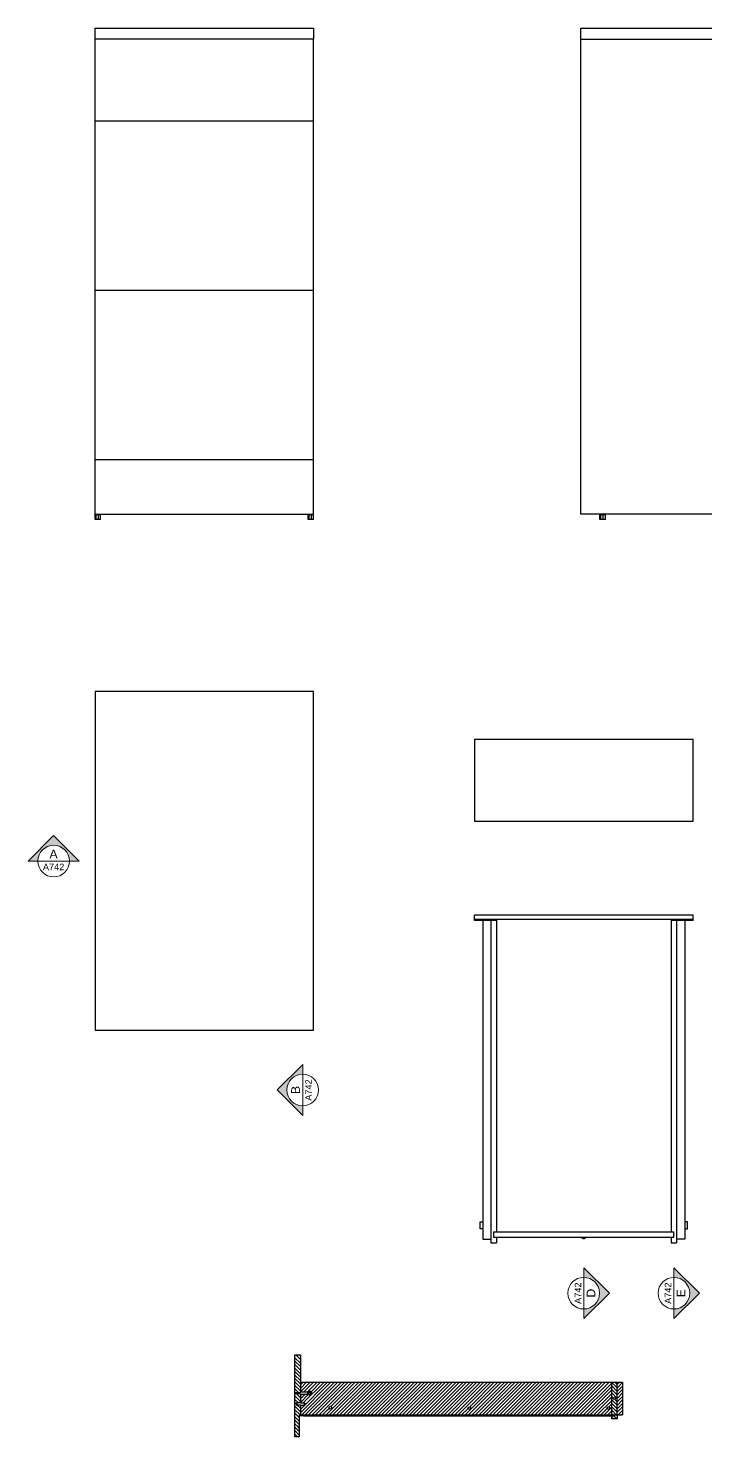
# Model space of a CAD drawing. Header units: inches. Extents: x 217 to 997, y -361 to 611.
# Drawn here: x 217.4 to 341.5, y 343.5 to 601.5 of the extents above; entities that cross this region are included whole.
import ezdxf
from ezdxf.enums import TextEntityAlignment as Align

# ---------------------------------------------------------------- set-up
doc = ezdxf.new("R2010")
doc.units = ezdxf.units.IN
doc.header["$MEASUREMENT"] = 0
doc.linetypes.add('ACAD_ISO04W100', pattern=[30, 24, -3, 0, -3])
doc.layers.add('A-ANNO-SYMB', color=3, linetype='Continuous', lineweight=18)
doc.layers.add('assi', color=4, linetype='ACAD_ISO04W100')
doc.layers.add('viti', color=6, linetype='Continuous')
doc.styles.add('ARIAL', font='arial.ttf')
doc.styles.get("Standard").update_dxf_attribs({"font": 'arial.ttf'})

# ---------------------------------------------------------------- blocks, each defined once
blk = doc.blocks.new('SYMBOL')
at = {"layer": 'A-ANNO-SYMB', "linetype": 'Continuous', "lineweight": 20}
h = blk.add_hatch(color=256, dxfattribs=at)
h.dxf.hatch_style = 1
h.paths.add_polyline_path([(11.206, 4.948), (11.316, 4.948, -1), (11.678, 4.948), (11.788, 4.948), (11.497, 5.241)])
at = {"linetype": 'Continuous', "lineweight": 20}
blk.add_line((11.316, 4.948), (11.678, 4.948), dxfattribs=at)
at = {"layer": 'A-ANNO-SYMB', "linetype": 'Continuous', "lineweight": 20}
for p, q in [((11.206, 4.948), (11.497, 5.241)), ((11.788, 4.948), (11.497, 5.241)), ((11.316, 4.948), (11.206, 4.948)), ((11.678, 4.948), (11.788, 4.948))]:
    blk.add_line(p, q, dxfattribs=at)
blk.add_circle((11.497, 4.948), 0.181, dxfattribs=at)
for tag, p in [('TAVOLA', (11.497, 5.08)), ('SEZIONE', (11.497, 4.918))]:
    blk.add_attdef(tag, text='', height=0.1, dxfattribs=at).set_placement(p, align=Align.TOP_CENTER)

msp = doc.modelspace()

# ---------------------------------------------------------------- hatches: boundary and pattern name
at = {"layer": 'assi'}
h = msp.add_hatch(dxfattribs=at)
h.set_pattern_fill('ANSI31', color=256, scale=3.6)
h.set_pattern_definition([(45, (-642.0827, 395.10486), (-0.31819805, 0.31819805), [])])
h.paths.add_polyline_path([(325.23, 347.54), (326.23, 347.54), (326.23, 353.52), (325.23, 353.52)])

# ---------------------------------------------------------------- linework, layer by layer
for p, q in [((229.65, 601.47), (269.65, 601.47)), ((229.65, 512.47), (229.65, 601.47)), ((269.65, 601.47), (269.65, 599.47)), ((318.57, 599.47), (318.57, 601.47)), ((318.57, 601.47), (380.57, 601.47)), ((269.65, 599.47), (229.65, 599.47)), ((269.65, 512.47), (269.65, 599.47)), ((318.57, 512.47), (318.57, 599.47)), ((318.57, 599.47), (380.57, 599.47)), ((229.65, 584.47), (269.65, 584.47)), ((229.65, 553.47), (269.65, 553.47)), ((229.65, 522.47), (269.65, 522.47)), ((229.65, 512.47), (269.65, 512.47)), ((378.57, 512.47), (318.57, 512.47)), ((269.65, 480.01), (229.65, 480.01)), ((229.65, 480.01), (229.65, 418.01)), ((269.65, 418.01), (269.65, 480.01)), ((339.12, 471.23), (299.12, 471.23)), ((299.12, 471.23), (299.12, 456.23)), ((339.12, 456.23), (339.12, 471.23)), ((299.12, 456.23), (339.12, 456.23)), ((339.12, 439.05), (299.12, 439.05)), ((299.12, 438.05), (299.12, 439.05)), ((339.12, 438.05), (339.12, 439.05)), ((339.12, 438.25), (299.12, 438.25)), ((303.12, 438.05), (299.12, 438.05)), ((302.12, 438.05), (302.12, 379.05)), ((303.12, 438.25), (303.12, 381.05)), ((335.12, 438.25), (335.12, 381.05)), ((339.12, 438.05), (335.12, 438.05)), ((336.12, 438.05), (336.12, 379.05)), ((229.65, 418.01), (269.65, 418.01)), ((302.62, 381.05), (328.72, 381.05)), ((302.62, 381.05), (302.62, 380.05)), ((302.62, 380.05), (328.72, 380.05)), ((303.12, 380.05), (303.12, 379.05)), ((328.72, 381.05), (335.62, 381.05)), ((328.72, 380.05), (335.62, 380.05)), ((335.12, 380.05), (335.12, 379.05)), ((335.62, 380.05), (335.62, 381.05)), ((302.12, 379.05), (303.12, 379.05)), ((335.12, 379.05), (336.12, 379.05)), ((266.23, 358.52), (267.23, 358.52)), ((266.23, 343.52), (266.23, 358.52)), ((267.23, 358.52), (267.23, 351.61)), ((267.23, 353.52), (326.23, 353.52)), ((324.23, 347.54), (324.23, 353.52)), ((325.23, 347.54), (325.23, 353.52)), ((326.23, 353.52), (326.23, 347.54)), ((267.23, 351.42), (267.23, 349.72)), ((267.23, 349.32), (267.23, 347.52)), ((267.23, 347.52), (267.03, 347.52)), ((267.03, 347.52), (267.03, 343.52)), ((267.13, 347.37), (267.03, 347.37)), ((267.79, 347.37), (267.13, 347.37)), ((267.23, 347.52), (326.23, 347.54)), ((267.79, 347.37), (323.97, 347.37)), ((323.97, 347.37), (324.73, 347.37)), ((324.23, 346.8), (324.23, 347.37)), ((325.23, 346.8), (324.23, 346.8)), ((324.73, 347.37), (324.73, 347.54)), ((325.23, 347.54), (325.19, 347.54)), ((325.23, 347.54), (325.23, 346.8)), ((267.03, 343.52), (266.23, 343.52))]:
    msp.add_line(p, q)
at = {"layer": 'assi', "linetype": 'Continuous'}
for p, q in [((267.23, 357.01), (266.23, 358.01)), ((267.23, 356.38), (266.23, 357.38)), ((267.23, 355.74), (266.23, 356.74)), ((267.21, 355.13), (266.23, 356.11)), ((267.23, 357.65), (266.37, 358.52)), ((267.23, 358.29), (267, 358.52)), ((266.58, 355.13), (266.23, 355.47)), ((267.23, 353.83), (266.23, 354.83)), ((267.23, 353.2), (266.23, 354.2)), ((267.23, 352.56), (266.23, 353.56)), ((267.23, 354.47), (266.58, 355.13)), ((267.23, 355.11), (267.21, 355.13)), ((267.23, 353.01), (267.74, 353.52)), ((267.23, 352.37), (268.38, 353.52)), ((267.23, 348.55), (272.2, 353.52)), ((267.24, 351.74), (269.01, 353.52)), ((267.76, 349.72), (271.56, 353.52)), ((267.88, 351.74), (269.65, 353.52)), ((268.51, 351.74), (270.29, 353.52)), ((269.18, 351.77), (270.92, 353.52)), ((272.22, 352.9), (272.83, 353.52)), ((272.22, 352.27), (273.47, 353.52)), ((272.22, 351.63), (274.11, 353.52)), ((272.22, 350.99), (274.74, 353.52)), ((272.22, 350.36), (275.38, 353.52)), ((272.22, 349.72), (276.01, 353.52)), ((272.22, 349.08), (276.65, 353.52)), ((272.22, 347.81), (277.92, 353.52)), ((272.56, 347.52), (278.56, 353.52)), ((272.81, 349.04), (277.29, 353.52)), ((273.2, 347.52), (279.2, 353.52)), ((273.84, 347.52), (279.83, 353.52)), ((274.47, 347.52), (280.47, 353.52)), ((275.11, 347.52), (281.11, 353.52)), ((275.75, 347.52), (281.74, 353.52)), ((276.38, 347.52), (282.38, 353.52)), ((277.02, 347.52), (283.02, 353.52)), ((277.66, 347.52), (283.65, 353.52)), ((278.29, 347.52), (284.29, 353.52)), ((278.93, 347.52), (284.92, 353.52)), ((279.57, 347.52), (285.56, 353.52)), ((280.2, 347.52), (286.2, 353.52)), ((280.84, 347.52), (286.83, 353.52)), ((281.48, 347.52), (287.47, 353.52)), ((282.11, 347.52), (288.11, 353.52)), ((282.75, 347.52), (288.74, 353.52)), ((283.39, 347.52), (289.38, 353.52)), ((284.02, 347.52), (290.02, 353.52)), ((284.66, 347.53), (290.65, 353.52)), ((285.3, 347.53), (291.29, 353.52)), ((285.93, 347.53), (291.92, 353.52)), ((286.57, 347.53), (292.56, 353.52)), ((287.21, 347.53), (293.2, 353.52)), ((287.84, 347.53), (293.83, 353.52)), ((288.48, 347.53), (294.47, 353.52)), ((289.12, 347.53), (295.11, 353.52)), ((289.75, 347.53), (295.74, 353.52)), ((290.39, 347.53), (296.38, 353.52)), ((291.03, 347.53), (297.02, 353.52)), ((291.66, 347.53), (297.65, 353.52)), ((292.3, 347.53), (298.29, 353.52)), ((292.94, 347.53), (298.92, 353.52)), ((293.57, 347.53), (299.56, 353.52)), ((294.21, 347.53), (300.2, 353.52)), ((294.85, 347.53), (300.83, 353.52)), ((295.48, 347.53), (301.47, 353.52)), ((296.12, 347.53), (302.11, 353.52)), ((297.39, 347.53), (303.38, 353.52)), ((298.03, 347.53), (304.02, 353.52)), ((298.26, 349.03), (302.74, 353.52)), ((298.67, 347.53), (304.65, 353.52)), ((299.3, 347.53), (305.29, 353.52)), ((299.94, 347.53), (305.93, 353.52)), ((300.58, 347.53), (306.56, 353.52)), ((301.21, 347.53), (307.2, 353.52)), ((301.85, 347.53), (307.83, 353.52)), ((302.49, 347.53), (308.47, 353.52)), ((303.12, 347.53), (309.11, 353.52)), ((303.76, 347.53), (309.74, 353.52)), ((304.4, 347.53), (310.38, 353.52)), ((305.03, 347.53), (311.02, 353.52)), ((305.67, 347.54), (311.65, 353.52)), ((306.31, 347.54), (312.29, 353.52)), ((306.94, 347.54), (312.93, 353.52)), ((307.58, 347.54), (313.56, 353.52)), ((308.22, 347.54), (314.2, 353.52)), ((308.85, 347.54), (314.83, 353.52)), ((309.49, 347.54), (315.47, 353.52)), ((310.13, 347.54), (316.11, 353.52)), ((310.76, 347.54), (316.74, 353.52)), ((311.4, 347.54), (317.38, 353.52)), ((312.04, 347.54), (318.02, 353.52)), ((312.67, 347.54), (318.65, 353.52)), ((313.31, 347.54), (319.29, 353.52)), ((313.95, 347.54), (319.93, 353.52)), ((314.58, 347.54), (320.56, 353.52)), ((315.22, 347.54), (321.2, 353.52)), ((315.86, 347.54), (321.84, 353.52)), ((316.5, 347.54), (322.47, 353.52)), ((317.13, 347.54), (323.11, 353.52)), ((317.77, 347.54), (323.74, 353.52)), ((325.23, 352.47), (324.23, 353.47)), ((325.23, 353.11), (324.83, 353.52)), ((267.23, 351.92), (266.23, 352.92)), ((266.91, 351.61), (266.23, 352.29)), ((266.34, 351.54), (266.23, 351.65)), ((267.23, 350.01), (266.23, 351.01)), ((267.23, 350.65), (266.5, 351.38)), ((267.23, 351.29), (267.15, 351.37)), ((267.23, 347.92), (272.22, 352.9)), ((267.23, 351.1), (267.43, 351.29)), ((267.23, 350.46), (268.06, 351.29)), ((267.23, 349.83), (268.66, 351.26)), ((267.47, 347.52), (272.22, 352.27)), ((268.11, 347.52), (272.22, 351.63)), ((268.74, 347.52), (272.22, 350.99)), ((318.41, 347.54), (324.23, 353.37)), ((319.04, 347.54), (324.23, 352.73)), ((319.68, 347.54), (324.23, 352.1)), ((320.32, 347.54), (324.23, 351.46)), ((320.95, 347.54), (324.23, 350.82)), ((325.23, 351.84), (324.23, 352.84)), ((325.23, 351.2), (324.23, 352.2)), ((325.23, 350.56), (324.23, 351.56)), ((324.55, 350.61), (324.23, 350.93)), ((266.89, 349.72), (266.23, 350.38)), ((266.43, 349.54), (266.23, 349.74)), ((267.23, 348.11), (266.23, 349.11)), ((267.19, 347.52), (266.23, 348.47)), ((267.23, 348.74), (266.66, 349.32)), ((267.23, 349.19), (267.36, 349.32)), ((269.38, 347.52), (272.22, 350.36)), ((270.02, 347.52), (272.22, 349.72)), ((270.65, 347.52), (272.22, 349.08)), ((271.29, 347.52), (272.22, 348.45)), ((272.22, 348.45), (272.49, 348.72)), ((296.76, 347.53), (297.95, 348.72)), ((321.59, 347.54), (324.23, 350.19)), ((322.23, 347.54), (323.4, 348.71)), ((322.86, 347.54), (324.23, 348.92)), ((323.5, 347.54), (324.23, 348.28)), ((323.71, 349.03), (324.23, 349.55)), ((325.23, 349.29), (324.23, 350.29)), ((325.23, 348.65), (324.23, 349.65)), ((325.23, 348.02), (324.23, 349.02)), ((325.07, 347.54), (324.23, 348.38)), ((325.23, 349.93), (324.81, 350.35)), ((267.03, 347.03), (266.23, 347.83)), ((267.03, 346.4), (266.23, 347.2)), ((267.03, 345.76), (266.23, 346.56)), ((266.75, 345.4), (266.23, 345.92)), ((267.34, 347.37), (267.19, 347.52)), ((267.97, 347.37), (267.82, 347.52)), ((268.61, 347.37), (268.46, 347.52)), ((269.24, 347.37), (269.09, 347.52)), ((269.88, 347.37), (269.73, 347.52)), ((270.52, 347.37), (270.37, 347.52)), ((271.15, 347.37), (271, 347.52)), ((271.79, 347.37), (271.64, 347.52)), ((271.93, 347.52), (272.22, 347.81)), ((272.43, 347.37), (272.27, 347.52)), ((273.06, 347.37), (272.91, 347.52)), ((273.7, 347.37), (273.55, 347.52)), ((274.34, 347.37), (274.18, 347.52)), ((274.97, 347.37), (274.82, 347.52)), ((275.61, 347.37), (275.45, 347.52)), ((276.24, 347.37), (276.09, 347.52)), ((276.88, 347.37), (276.73, 347.52)), ((277.52, 347.37), (277.36, 347.52)), ((278.15, 347.37), (278, 347.52)), ((278.79, 347.37), (278.64, 347.52)), ((279.43, 347.37), (279.27, 347.52)), ((280.06, 347.37), (279.91, 347.52)), ((280.7, 347.37), (280.54, 347.52)), ((281.34, 347.37), (281.18, 347.52)), ((281.97, 347.37), (281.82, 347.52)), ((282.61, 347.37), (282.45, 347.52)), ((283.25, 347.37), (283.09, 347.52)), ((283.88, 347.37), (283.72, 347.52)), ((284.52, 347.37), (284.36, 347.53)), ((285.15, 347.37), (285, 347.53)), ((285.79, 347.37), (285.63, 347.53)), ((286.43, 347.37), (286.27, 347.53)), ((287.06, 347.37), (286.9, 347.53)), ((287.7, 347.37), (287.54, 347.53)), ((288.34, 347.37), (288.18, 347.53)), ((288.97, 347.37), (288.81, 347.53)), ((289.61, 347.37), (289.45, 347.53)), ((290.25, 347.37), (290.08, 347.53)), ((290.88, 347.37), (290.72, 347.53)), ((291.52, 347.37), (291.36, 347.53)), ((292.15, 347.37), (291.99, 347.53)), ((292.79, 347.37), (292.63, 347.53)), ((293.43, 347.37), (293.27, 347.53)), ((294.06, 347.37), (293.9, 347.53)), ((294.7, 347.37), (294.54, 347.53)), ((295.34, 347.37), (295.17, 347.53)), ((295.97, 347.37), (295.81, 347.53)), ((296.61, 347.37), (296.45, 347.53)), ((297.25, 347.37), (297.08, 347.53)), ((297.88, 347.37), (297.72, 347.53)), ((298.52, 347.37), (298.35, 347.53)), ((299.16, 347.37), (298.99, 347.53)), ((299.79, 347.37), (299.63, 347.53)), ((300.43, 347.37), (300.26, 347.53)), ((301.06, 347.37), (300.9, 347.53)), ((301.7, 347.37), (301.53, 347.53)), ((302.34, 347.37), (302.17, 347.53)), ((302.97, 347.37), (302.81, 347.53)), ((303.61, 347.37), (303.44, 347.53)), ((304.25, 347.37), (304.08, 347.53)), ((304.88, 347.37), (304.72, 347.53)), ((305.52, 347.37), (305.35, 347.54)), ((306.16, 347.37), (305.99, 347.54)), ((306.79, 347.37), (306.62, 347.54)), ((307.43, 347.37), (307.26, 347.54)), ((308.06, 347.37), (307.9, 347.54)), ((308.7, 347.37), (308.53, 347.54)), ((309.34, 347.37), (309.17, 347.54)), ((309.97, 347.37), (309.8, 347.54)), ((310.61, 347.37), (310.44, 347.54)), ((311.25, 347.37), (311.08, 347.54)), ((311.88, 347.37), (311.71, 347.54)), ((312.52, 347.37), (312.35, 347.54)), ((313.16, 347.37), (312.98, 347.54)), ((313.79, 347.37), (313.62, 347.54)), ((314.43, 347.37), (314.26, 347.54)), ((315.06, 347.37), (314.89, 347.54)), ((315.7, 347.37), (315.53, 347.54)), ((316.34, 347.37), (316.16, 347.54)), ((316.97, 347.37), (316.8, 347.54)), ((317.61, 347.37), (317.44, 347.54)), ((318.25, 347.37), (318.07, 347.54)), ((318.88, 347.37), (318.71, 347.54)), ((319.52, 347.37), (319.35, 347.54)), ((320.16, 347.37), (319.98, 347.54)), ((320.79, 347.37), (320.62, 347.54)), ((321.43, 347.37), (321.25, 347.54)), ((322.07, 347.37), (321.89, 347.54)), ((322.7, 347.37), (322.53, 347.54)), ((323.34, 347.37), (323.16, 347.54)), ((323.97, 347.37), (323.8, 347.54)), ((324.14, 347.54), (324.23, 347.64)), ((324.43, 347.54), (324.23, 347.74)), ((324.54, 346.8), (324.23, 347.11)), ((324.61, 347.37), (324.43, 347.54)), ((325.17, 346.8), (324.61, 347.37)), ((325.23, 347.38), (325.07, 347.54)), ((267.03, 344.49), (266.23, 345.29)), ((267.03, 343.85), (266.23, 344.65)), ((266.73, 343.52), (266.23, 344.01)), ((267.03, 345.12), (266.75, 345.4))]:
    msp.add_line(p, q, dxfattribs=at)
at = {"layer": 'viti'}
for p, q in [((229.65, 511.47), (229.65, 512.47)), ((230.65, 512.37), (229.65, 512.37)), ((230.65, 512.37), (229.65, 512.37)), ((230.65, 511.47), (229.65, 511.47)), ((229.85, 511.47), (229.85, 512.37)), ((230.25, 511.47), (230.25, 512.37)), ((230.65, 512.37), (230.65, 512.47)), ((230.65, 511.47), (230.65, 512.37)), ((268.65, 511.47), (268.65, 512.47)), ((269.65, 512.37), (268.65, 512.37)), ((269.65, 512.37), (268.65, 512.37)), ((269.65, 511.47), (268.65, 511.47)), ((268.85, 511.47), (268.85, 512.37)), ((269.25, 511.47), (269.25, 512.37)), ((269.65, 512.37), (269.65, 512.47)), ((269.65, 511.47), (269.65, 512.37)), ((322.07, 511.47), (322.07, 512.47)), ((323.07, 512.37), (322.07, 512.37)), ((323.07, 512.37), (322.07, 512.37)), ((323.07, 511.47), (322.07, 511.47)), ((322.27, 511.47), (322.27, 512.37)), ((322.67, 511.47), (322.67, 512.37)), ((323.07, 512.37), (323.07, 512.47)), ((323.07, 511.47), (323.07, 512.37)), ((300.62, 438.05), (300.62, 379.71)), ((337.62, 438.05), (337.62, 379.71)), ((300.12, 381.61), (300.12, 382.91)), ((300.12, 382.91), (300.62, 382.91)), ((338.12, 382.91), (337.62, 382.91)), ((338.12, 381.61), (338.12, 382.91)), ((300.62, 381.61), (300.12, 381.61)), ((300.62, 379.71), (302.12, 379.71)), ((318.72, 379.95), (318.72, 380.05)), ((318.72, 379.95), (318.9, 379.95)), ((319.34, 379.95), (319.52, 379.95)), ((319.52, 379.95), (319.52, 380.05)), ((337.62, 379.71), (336.12, 379.71)), ((337.62, 381.61), (338.12, 381.61)), ((266.37, 351.66), (266.39, 351.68)), ((266.38, 351.61), (266.37, 351.66)), ((266.37, 351.61), (266.38, 351.61)), ((266.45, 351.42), (266.37, 351.42)), ((266.39, 351.68), (266.41, 351.66)), ((266.41, 351.66), (266.42, 351.61)), ((266.42, 351.61), (266.6, 351.61)), ((266.46, 351.38), (266.45, 351.42)), ((266.48, 351.35), (266.46, 351.38)), ((266.5, 351.38), (266.48, 351.35)), ((266.66, 351.42), (266.49, 351.42)), ((266.49, 351.42), (266.5, 351.38)), ((266.58, 351.66), (266.61, 351.68)), ((266.6, 351.61), (266.58, 351.66)), ((266.61, 351.68), (266.63, 351.66)), ((266.63, 351.66), (266.64, 351.61)), ((266.64, 351.61), (266.82, 351.61)), ((266.68, 351.38), (266.66, 351.42)), ((266.69, 351.35), (266.68, 351.38)), ((266.72, 351.38), (266.69, 351.35)), ((266.88, 351.42), (266.7, 351.42)), ((266.7, 351.42), (266.72, 351.38)), ((266.8, 351.66), (266.83, 351.68)), ((266.82, 351.61), (266.8, 351.66)), ((266.83, 351.68), (266.84, 351.66)), ((266.84, 351.66), (266.86, 351.61)), ((266.86, 351.61), (267.03, 351.61)), ((266.89, 351.38), (266.88, 351.42)), ((266.91, 351.35), (266.89, 351.38)), ((266.94, 351.38), (266.91, 351.35)), ((267.09, 351.42), (266.92, 351.42)), ((266.92, 351.42), (266.94, 351.38)), ((267.02, 351.66), (267.04, 351.68)), ((267.03, 351.61), (267.02, 351.66)), ((267.04, 351.68), (267.06, 351.66)), ((267.06, 351.66), (267.07, 351.61)), ((267.07, 351.61), (267.23, 351.61)), ((267.11, 351.38), (267.09, 351.42)), ((267.13, 351.35), (267.11, 351.38)), ((267.15, 351.38), (267.13, 351.35)), ((267.23, 351.42), (267.14, 351.42)), ((267.14, 351.42), (267.15, 351.38)), ((267.23, 351.74), (267.23, 351.61)), ((267.23, 351.74), (268.55, 351.74)), ((267.23, 351.42), (267.23, 351.29)), ((268.55, 351.29), (267.23, 351.29)), ((268.55, 351.74), (268.55, 351.29)), ((268.55, 351.61), (268.57, 351.61)), ((268.57, 351.42), (268.55, 351.42)), ((268.72, 351.61), (268.82, 351.61)), ((268.82, 351.42), (268.73, 351.42)), ((268.82, 351.61), (268.82, 351.7)), ((268.82, 351.7), (269.02, 351.7)), ((268.82, 351.42), (268.82, 351.33)), ((268.82, 351.33), (269.02, 351.33)), ((269.02, 351.7), (269.02, 351.33)), ((266.47, 349.67), (266.43, 349.67)), ((266.43, 349.67), (266.43, 349.37)), ((266.43, 349.37), (266.47, 349.37)), ((266.56, 349.72), (266.47, 349.67)), ((266.47, 349.37), (266.56, 349.32)), ((266.56, 349.72), (266.56, 349.32)), ((267.23, 349.72), (266.56, 349.72)), ((267.23, 349.32), (266.56, 349.32)), ((267.23, 349.72), (267.91, 349.72)), ((267.23, 349.32), (267.91, 349.32)), ((267.91, 349.72), (268, 349.67)), ((267.91, 349.72), (267.91, 349.32)), ((268, 349.37), (267.91, 349.32)), ((268, 349.67), (268.03, 349.67)), ((268.03, 349.37), (268, 349.37)), ((268.03, 349.67), (268.03, 349.37))]:
    msp.add_line(p, q, dxfattribs=at)
for centre, radius in [((268.92, 351.52), 0.363), ((272.72, 348.81), 0.249), ((298.18, 348.79), 0.249), ((323.63, 348.79), 0.249), ((324.73, 350.53), 0.2)]:
    msp.add_circle(centre, radius, dxfattribs=at)
for centre, radius, start, end in [((319.12, 380.04), 0.237, 203.1627, 238.4364), ((319.12, 380.3), 0.476, 254.6274, 284.4746), ((319.12, 380.04), 0.237, 300.6656, 336.8373), ((266.5, 351.52), 0.162, 144.753, 215.247), ((269.03, 351.54), 0.313, 149.2914, 298.5509), ((268.93, 351.55), 0.234, 214.9149, 241.4814), ((268.9, 351.58), 0.188, 117.0529, 140.3045), ((268.91, 351.53), 0.241, 73.8445, 114.0858), ((268.9, 351.55), 0.224, 256.2811, 283.7189), ((268.9, 351.55), 0.224, 302.6304, 67.5114)]:
    msp.add_arc(centre, radius, start, end, dxfattribs=at)

# ---------------------------------------------------------------- block references
at = {"linetype": 'Continuous', "lineweight": 20}
ref = msp.add_blockref('SYMBOL', (38.09, 369.77), dxfattribs=dict(at, xscale=16, yscale=16, zscale=16))
ref.add_attrib('SEZIONE', 'A', dxfattribs={"linetype": 'Continuous', "lineweight": 20, "height": 1.6, "style": 'ARIAL'}).set_placement((222.04, 451.05), align=Align.TOP_CENTER)
ref.add_attrib('TAVOLA', 'A742', dxfattribs={"linetype": 'Continuous', "lineweight": 20, "height": 1.2, "style": 'ARIAL'}).set_placement((222.04, 448.48), align=Align.TOP_CENTER)
ref = msp.add_blockref('SYMBOL', (346.82, 223.08), dxfattribs=dict(at, xscale=16, yscale=16, zscale=16, rotation=90.00000000000001))
ref.add_attrib('SEZIONE', 'B', dxfattribs={"linetype": 'Continuous', "lineweight": 20, "height": 1.6, "rotation": 90, "style": 'ARIAL'}).set_placement((265.54, 407.03), align=Align.TOP_CENTER)
ref.add_attrib('TAVOLA', 'A742', dxfattribs={"linetype": 'Continuous', "lineweight": 20, "height": 1.2, "rotation": 90, "style": 'ARIAL'}).set_placement((268.11, 407.03), align=Align.TOP_CENTER)
ref = msp.add_blockref('SYMBOL', (239.95, 185.87), dxfattribs=dict(at, xscale=-16, yscale=16, zscale=16, rotation=270))
ref.add_attrib('SEZIONE', 'D', dxfattribs={"linetype": 'Continuous', "lineweight": 20, "height": 1.6, "rotation": 90, "style": 'ARIAL'}).set_placement((319.63, 369.82), align=Align.TOP_CENTER)
ref.add_attrib('TAVOLA', 'A742', dxfattribs={"linetype": 'Continuous', "lineweight": 20, "height": 1.2, "rotation": 90, "style": 'ARIAL'}).set_placement((317.45, 369.82), align=Align.TOP_CENTER)
ref = msp.add_blockref('SYMBOL', (256.45, 185.87), dxfattribs=dict(at, xscale=-16, yscale=16, zscale=16, rotation=270))
ref.add_attrib('SEZIONE', 'E', dxfattribs={"linetype": 'Continuous', "lineweight": 20, "height": 1.6, "rotation": 90, "style": 'ARIAL'}).set_placement((336.13, 369.82), align=Align.TOP_CENTER)
ref.add_attrib('TAVOLA', 'A742', dxfattribs={"linetype": 'Continuous', "lineweight": 20, "height": 1.2, "rotation": 90, "style": 'ARIAL'}).set_placement((333.95, 369.82), align=Align.TOP_CENTER)

doc.saveas('drawing.dxf')
